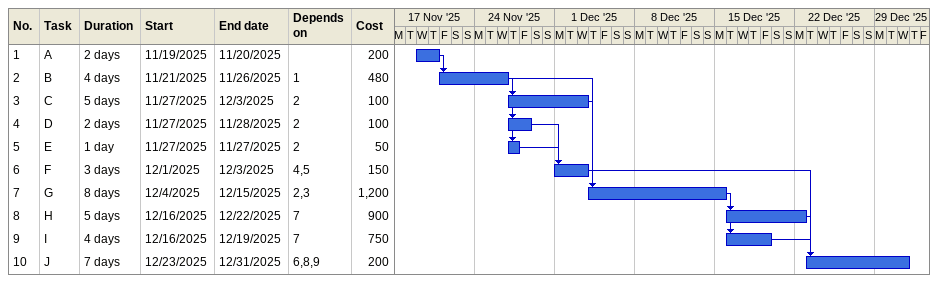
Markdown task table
| ID | Task | Duration | Start | Finish | Predecessors | Cost |
|---|---|---|---|---|---|---|
| 1 | A | 2d | 2025-11-19 | 2025-11-20 |  | 200 |
| 2 | B | 4d | 2025-11-21 | 2025-11-26 | 1 | 480 |
| 3 | C | 5d | 2025-11-27 | 2025-12-03 | 2 | 100 |
| 4 | D | 2d | 2025-11-27 | 2025-11-28 | 2 | 100 |
| 5 | E | 1d | 2025-11-27 | 2025-11-27 | 2 | 50 |
| 6 | F | 3d | 2025-12-01 | 2025-12-03 | 4, 5 | 150 |
| 7 | G | 8d | 2025-12-04 | 2025-12-15 | 2, 3 | 1200 |
| 8 | H | 5d | 2025-12-16 | 2025-12-22 | 7 | 900 |
| 9 | I | 4d | 2025-12-16 | 2025-12-19 | 7 | 750 |
| 10 | J | 7d | 2025-12-23 | 2025-12-31 | 6, 8, 9 | 200 |
